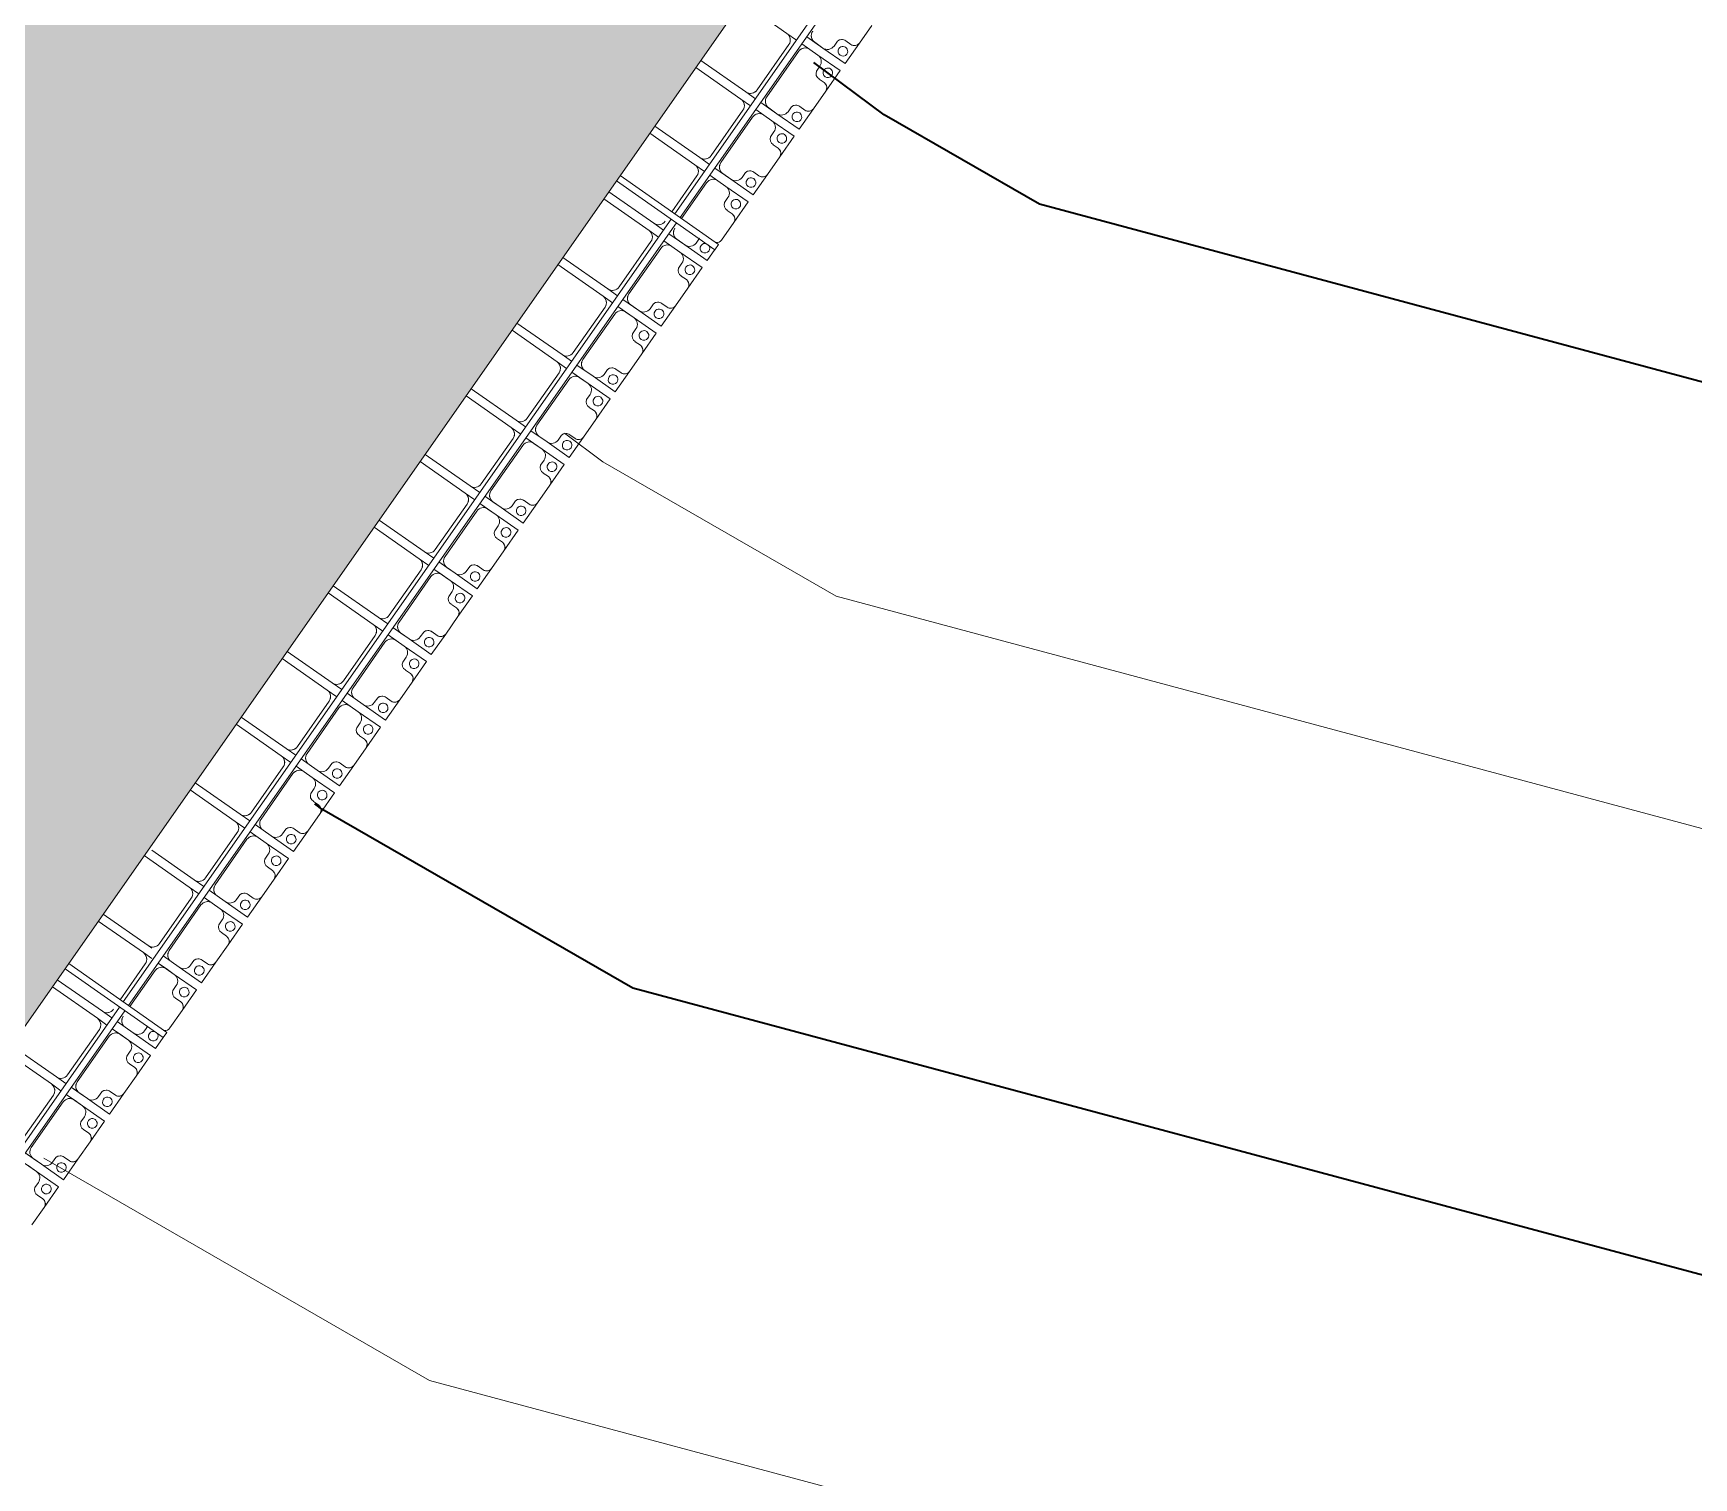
# Model space of a CAD drawing. Header units: millimetres. Extents: x -861324 to 439029, y -308065 to 694685.
# Drawn here: x -220270 to -209910, y 92584 to 101594 of the extents above; entities that cross this region are included whole.
import ezdxf

# ---------------------------------------------------------------- set-up
doc = ezdxf.new("R2010")
doc.units = ezdxf.units.MM
for name, color, linetype, lineweight in [('A-DETL-GENF', 92, 'Continuous', 9), ('A-DETL-THIN', 151, 'Continuous', 9), ('A-GENM', 13, 'Continuous', 9), ('C-TOPO-MAJR', 7, 'Continuous', 35), ('C-TOPO-MINR', 7, 'Continuous', 9), ('S-BEAM', 12, 'Continuous', 9)]:
    doc.layers.add(name, color=color, linetype=linetype, lineweight=lineweight)

# ---------------------------------------------------------------- blocks, each defined once
blk = doc.blocks.new('Dai phaodi lai - DẢI PHAO ĐI LẠI-17507-BỐ TRÍ BÈ PIN HỒ BẢN MÒNG')
at = {"layer": 'A-GENM', "color": 7}
for p, q in [((8067, 748), (7933, 748)), ((8067, 748), (8223, 748)), ((8223, 748), (8067, 748)), ((8223, 748), (8223, 579)), ((8223, 579), (8223, 748)), ((8277, 748), (8433, 748)), ((8277, 579), (8277, 748)), ((8277, 748), (8277, 579)), ((8433, 748), (8277, 748)), ((8567, 748), (8433, 748)), ((8567, 748), (8723, 748)), ((8723, 748), (8567, 748)), ((8723, 748), (8723, 579)), ((8723, 579), (8723, 748)), ((8777, 748), (8933, 748)), ((8777, 579), (8777, 748)), ((8777, 748), (8777, 579)), ((8933, 748), (8777, 748)), ((9067, 748), (8933, 748)), ((9067, 748), (9223, 748)), ((9223, 748), (9067, 748)), ((9223, 748), (9223, 579)), ((9223, 579), (9223, 748)), ((9277, 748), (9433, 748)), ((9277, 579), (9277, 748)), ((9277, 748), (9277, 579)), ((9433, 748), (9277, 748)), ((9567, 748), (9433, 748)), ((9640, 748), (9723, 748)), ((9723, 748), (9640, 748)), ((9723, 748), (9723, 579)), ((9723, 579), (9723, 748)), ((9777, 748), (9933, 748)), ((9777, 579), (9777, 748)), ((9777, 748), (9777, 579)), ((9933, 748), (9777, 748)), ((10067, 748), (9933, 748)), ((10067, 748), (10223, 748)), ((10223, 748), (10067, 748)), ((10223, 748), (10223, 579)), ((10223, 579), (10223, 748)), ((10277, 748), (10433, 748)), ((10277, 579), (10277, 748)), ((10277, 748), (10277, 579)), ((10433, 748), (10277, 748)), ((10567, 748), (10433, 748)), ((10567, 748), (10723, 748)), ((10723, 748), (10567, 748)), ((10723, 748), (10723, 579)), ((10723, 579), (10723, 748)), ((10777, 748), (10933, 748)), ((10777, 579), (10777, 748)), ((10777, 748), (10777, 579)), ((10933, 748), (10777, 748)), ((11067, 748), (10933, 748)), ((11067, 748), (11223, 748)), ((11223, 748), (11067, 748)), ((11223, 748), (11223, 579)), ((11223, 579), (11223, 748)), ((11277, 748), (11433, 748)), ((11277, 579), (11277, 748)), ((11277, 748), (11277, 579)), ((11433, 748), (11277, 748)), ((11567, 748), (11433, 748)), ((11567, 748), (11723, 748)), ((11723, 748), (11567, 748)), ((11723, 748), (11723, 579)), ((11723, 579), (11723, 748)), ((11777, 748), (11933, 748)), ((11777, 579), (11777, 748)), ((11777, 748), (11777, 579)), ((11933, 748), (11777, 748)), ((12067, 748), (11933, 748)), ((12067, 748), (12223, 748)), ((12223, 748), (12067, 748)), ((12223, 748), (12223, 579)), ((12223, 579), (12223, 748)), ((12277, 748), (12433, 748)), ((12277, 579), (12277, 748)), ((12277, 748), (12277, 579)), ((12433, 748), (12277, 748)), ((12567, 748), (12433, 748)), ((12567, 748), (12723, 748)), ((12723, 748), (12567, 748)), ((12723, 748), (12723, 579)), ((12723, 579), (12723, 748)), ((12777, 748), (12933, 748)), ((12777, 579), (12777, 748)), ((12777, 748), (12777, 579)), ((12933, 748), (12777, 748)), ((13067, 748), (12933, 748)), ((13067, 748), (13223, 748)), ((13223, 748), (13067, 748)), ((13223, 748), (13223, 579)), ((13223, 579), (13223, 748)), ((13277, 748), (13433, 748)), ((13277, 579), (13277, 748)), ((13277, 748), (13277, 579)), ((13433, 748), (13277, 748)), ((13567, 748), (13433, 748)), ((13567, 748), (13723, 748)), ((13723, 748), (13567, 748)), ((13723, 748), (13723, 579)), ((13723, 579), (13723, 748)), ((13777, 748), (13933, 748)), ((13777, 579), (13777, 748)), ((13777, 748), (13777, 579)), ((13933, 748), (13777, 748)), ((14067, 748), (13933, 748)), ((14067, 748), (14223, 748)), ((14223, 748), (14067, 748)), ((14223, 748), (14223, 579)), ((14223, 579), (14223, 748)), ((14277, 748), (14433, 748)), ((14277, 579), (14277, 748)), ((14277, 748), (14277, 579)), ((14433, 748), (14277, 748)), ((14567, 748), (14433, 748)), ((14567, 748), (14723, 748)), ((14723, 748), (14567, 748)), ((14723, 748), (14723, 579)), ((14723, 579), (14723, 748)), ((14777, 748), (14933, 748)), ((14777, 579), (14777, 748)), ((14777, 748), (14777, 579)), ((14933, 748), (14777, 748)), ((15067, 748), (14933, 748)), ((15067, 748), (15223, 748)), ((15223, 748), (15067, 748)), ((15223, 748), (15223, 579)), ((15223, 579), (15223, 748)), ((15277, 748), (15433, 748)), ((15277, 579), (15277, 748)), ((15277, 748), (15277, 579)), ((15433, 748), (15277, 748)), ((15567, 748), (15433, 748)), ((15640, 748), (15723, 748)), ((15723, 748), (15640, 748)), ((15723, 748), (15723, 579)), ((15723, 579), (15723, 748)), ((15777, 748), (15933, 748)), ((15777, 579), (15777, 748)), ((15777, 748), (15777, 579)), ((15933, 748), (15777, 748)), ((16067, 748), (15933, 748)), ((16067, 748), (16223, 748)), ((16223, 748), (16067, 748)), ((16223, 748), (16223, 579)), ((16223, 579), (16223, 748)), ((16277, 748), (16433, 748)), ((16277, 579), (16277, 748)), ((16277, 748), (16277, 579)), ((16433, 748), (16277, 748)), ((16567, 748), (16433, 748)), ((16567, 748), (16723, 748)), ((16723, 748), (16567, 748)), ((16723, 748), (16723, 579)), ((16723, 579), (16723, 748)), ((16777, 748), (16933, 748)), ((16777, 579), (16777, 748)), ((16777, 748), (16777, 579)), ((16933, 748), (16777, 748)), ((17067, 748), (16933, 748)), ((8105, 671), (8105, 710)), ((8173, 629), (8136, 629)), ((8173, 629), (8136, 629)), ((8136, 629), (8173, 629)), ((8364, 629), (8327, 629)), ((8364, 629), (8327, 629)), ((8327, 629), (8364, 629)), ((8395, 710), (8395, 671)), ((8605, 671), (8605, 710)), ((8673, 629), (8636, 629)), ((8673, 629), (8636, 629)), ((8636, 629), (8673, 629)), ((8864, 629), (8827, 629)), ((8864, 629), (8827, 629)), ((8827, 629), (8864, 629)), ((8895, 710), (8895, 671)), ((9105, 671), (9105, 710)), ((9173, 629), (9136, 629)), ((9173, 629), (9136, 629)), ((9136, 629), (9173, 629)), ((9364, 629), (9327, 629)), ((9364, 629), (9327, 629)), ((9327, 629), (9364, 629)), ((9395, 710), (9395, 671)), ((9673, 629), (9636, 629)), ((9673, 629), (9636, 629)), ((9636, 629), (9673, 629)), ((9864, 629), (9827, 629)), ((9864, 629), (9827, 629)), ((9827, 629), (9864, 629)), ((9895, 710), (9895, 671)), ((10105, 671), (10105, 710)), ((10173, 629), (10136, 629)), ((10173, 629), (10136, 629)), ((10136, 629), (10173, 629)), ((10364, 629), (10327, 629)), ((10364, 629), (10327, 629)), ((10327, 629), (10364, 629)), ((10395, 710), (10395, 671)), ((10605, 671), (10605, 710)), ((10673, 629), (10636, 629)), ((10673, 629), (10636, 629)), ((10636, 629), (10673, 629)), ((10864, 629), (10827, 629)), ((10864, 629), (10827, 629)), ((10827, 629), (10864, 629)), ((10895, 710), (10895, 671)), ((11105, 671), (11105, 710)), ((11173, 629), (11136, 629)), ((11173, 629), (11136, 629)), ((11136, 629), (11173, 629)), ((11364, 629), (11327, 629)), ((11364, 629), (11327, 629)), ((11327, 629), (11364, 629)), ((11395, 710), (11395, 671)), ((11605, 671), (11605, 710)), ((11673, 629), (11636, 629)), ((11673, 629), (11636, 629)), ((11636, 629), (11673, 629)), ((11864, 629), (11827, 629)), ((11864, 629), (11827, 629)), ((11827, 629), (11864, 629)), ((11895, 710), (11895, 671)), ((12105, 671), (12105, 710)), ((12173, 629), (12136, 629)), ((12173, 629), (12136, 629)), ((12136, 629), (12173, 629)), ((12364, 629), (12327, 629)), ((12364, 629), (12327, 629)), ((12327, 629), (12364, 629)), ((12395, 710), (12395, 671)), ((12605, 671), (12605, 710)), ((12673, 629), (12636, 629)), ((12673, 629), (12636, 629)), ((12636, 629), (12673, 629)), ((12864, 629), (12827, 629)), ((12864, 629), (12827, 629)), ((12827, 629), (12864, 629)), ((12895, 710), (12895, 671)), ((13105, 671), (13105, 710)), ((13173, 629), (13136, 629)), ((13173, 629), (13136, 629)), ((13136, 629), (13173, 629)), ((13364, 629), (13327, 629)), ((13364, 629), (13327, 629)), ((13327, 629), (13364, 629)), ((13395, 710), (13395, 671)), ((13605, 671), (13605, 710)), ((13673, 629), (13636, 629)), ((13673, 629), (13636, 629)), ((13636, 629), (13673, 629)), ((13864, 629), (13827, 629)), ((13864, 629), (13827, 629)), ((13827, 629), (13864, 629)), ((13895, 710), (13895, 671)), ((14105, 671), (14105, 710)), ((14173, 629), (14136, 629)), ((14173, 629), (14136, 629)), ((14136, 629), (14173, 629)), ((14364, 629), (14327, 629)), ((14364, 629), (14327, 629)), ((14327, 629), (14364, 629)), ((14395, 710), (14395, 671)), ((14605, 671), (14605, 710)), ((14673, 629), (14636, 629)), ((14673, 629), (14636, 629)), ((14636, 629), (14673, 629)), ((14864, 629), (14827, 629)), ((14864, 629), (14827, 629)), ((14827, 629), (14864, 629)), ((14895, 710), (14895, 671)), ((15105, 671), (15105, 710)), ((15173, 629), (15136, 629)), ((15173, 629), (15136, 629)), ((15136, 629), (15173, 629)), ((15364, 629), (15327, 629)), ((15364, 629), (15327, 629)), ((15327, 629), (15364, 629)), ((15395, 710), (15395, 671)), ((15673, 629), (15636, 629)), ((15673, 629), (15636, 629)), ((15636, 629), (15673, 629)), ((15864, 629), (15827, 629)), ((15864, 629), (15827, 629)), ((15827, 629), (15864, 629)), ((15895, 710), (15895, 671)), ((16105, 671), (16105, 710)), ((16173, 629), (16136, 629)), ((16173, 629), (16136, 629)), ((16136, 629), (16173, 629)), ((16364, 629), (16327, 629)), ((16364, 629), (16327, 629)), ((16327, 629), (16364, 629)), ((16395, 710), (16395, 671)), ((16605, 671), (16605, 710)), ((16673, 629), (16636, 629)), ((16673, 629), (16636, 629)), ((16636, 629), (16673, 629)), ((16864, 629), (16827, 629)), ((16864, 629), (16827, 629)), ((16827, 629), (16864, 629)), ((16895, 710), (16895, 671)), ((8223, 517), (8223, 579)), ((8277, 579), (8277, 517)), ((8723, 517), (8723, 579)), ((8777, 579), (8777, 517)), ((9223, 517), (9223, 579)), ((9277, 579), (9277, 517)), ((9723, 517), (9723, 579)), ((9777, 579), (9777, 517)), ((10223, 517), (10223, 579)), ((10277, 579), (10277, 517)), ((10723, 517), (10723, 579)), ((10777, 579), (10777, 517)), ((11223, 517), (11223, 579)), ((11277, 579), (11277, 517)), ((11723, 517), (11723, 579)), ((11777, 579), (11777, 517)), ((12223, 517), (12223, 579)), ((12277, 579), (12277, 517)), ((12723, 517), (12723, 579)), ((12777, 579), (12777, 517)), ((13223, 517), (13223, 579)), ((13277, 579), (13277, 517)), ((13723, 517), (13723, 579)), ((13777, 579), (13777, 517)), ((14223, 517), (14223, 579)), ((14277, 579), (14277, 517)), ((14723, 517), (14723, 579)), ((14777, 579), (14777, 517)), ((15223, 517), (15223, 579)), ((15277, 579), (15277, 517)), ((15723, 517), (15723, 579)), ((15777, 579), (15777, 517)), ((16223, 517), (16223, 579)), ((16277, 579), (16277, 517)), ((16723, 517), (16723, 579)), ((16777, 579), (16777, 517)), ((8223, 517), (8223, 456)), ((8277, 456), (8277, 517)), ((8277, 343), (8277, 416)), ((8327, 467), (8673, 467)), ((8723, 517), (8723, 456)), ((8723, 416), (8723, 343)), ((8777, 456), (8777, 517)), ((8777, 343), (8777, 416)), ((8827, 467), (9173, 467)), ((9223, 517), (9223, 456)), ((9223, 416), (9223, 343)), ((9277, 456), (9277, 517)), ((9277, 343), (9277, 416)), ((9327, 467), (9600, 467)), ((9723, 517), (9723, 456)), ((9723, 416), (9723, 343)), ((9777, 456), (9777, 517)), ((9777, 343), (9777, 416)), ((9827, 467), (10173, 467)), ((10223, 517), (10223, 456)), ((10223, 416), (10223, 343)), ((10277, 456), (10277, 517)), ((10277, 343), (10277, 416)), ((10327, 467), (10673, 467)), ((10723, 517), (10723, 456)), ((10723, 416), (10723, 343)), ((10777, 456), (10777, 517)), ((10777, 343), (10777, 416)), ((10827, 467), (11173, 467)), ((11223, 517), (11223, 456)), ((11223, 416), (11223, 343)), ((11277, 456), (11277, 517)), ((11277, 343), (11277, 416)), ((11327, 467), (11673, 467)), ((11723, 517), (11723, 456)), ((11723, 416), (11723, 343)), ((11777, 456), (11777, 517)), ((11777, 343), (11777, 416)), ((11827, 467), (12173, 467)), ((12223, 517), (12223, 456)), ((12223, 416), (12223, 343)), ((12277, 456), (12277, 517)), ((12277, 343), (12277, 416)), ((12327, 467), (12673, 467)), ((12723, 517), (12723, 456)), ((12723, 416), (12723, 343)), ((12777, 456), (12777, 517)), ((12777, 343), (12777, 416)), ((12827, 467), (13173, 467)), ((13223, 517), (13223, 456)), ((13223, 416), (13223, 343)), ((13277, 456), (13277, 517)), ((13277, 343), (13277, 416)), ((13327, 467), (13673, 467)), ((13723, 517), (13723, 456)), ((13723, 416), (13723, 343)), ((13777, 456), (13777, 517)), ((13777, 343), (13777, 416)), ((13827, 467), (14173, 467)), ((14223, 517), (14223, 456)), ((14223, 416), (14223, 343)), ((14277, 456), (14277, 517)), ((14277, 343), (14277, 416)), ((14327, 467), (14673, 467)), ((14723, 517), (14723, 456)), ((14723, 416), (14723, 343)), ((14777, 456), (14777, 517)), ((14777, 343), (14777, 416)), ((14827, 467), (15173, 467)), ((15223, 517), (15223, 456)), ((15277, 456), (15277, 517)), ((15327, 467), (15600, 467)), ((15723, 517), (15723, 456)), ((15723, 416), (15723, 343)), ((15777, 456), (15777, 517)), ((15777, 343), (15777, 416)), ((15827, 467), (16173, 467)), ((16223, 517), (16223, 456)), ((16223, 416), (16223, 343)), ((16277, 456), (16277, 517)), ((16277, 343), (16277, 416)), ((16327, 467), (16673, 467)), ((16723, 517), (16723, 456)), ((8277, 343), (8277, 0)), ((8673, 393), (8327, 393)), ((8723, 0), (8723, 343)), ((8777, 343), (8777, 0)), ((9173, 393), (8827, 393)), ((9223, 0), (9223, 343)), ((9277, 343), (9277, 0)), ((9600, 393), (9327, 393)), ((9723, 0), (9723, 343)), ((9777, 343), (9777, 0)), ((10173, 393), (9827, 393)), ((10223, 0), (10223, 343)), ((10277, 343), (10277, 0)), ((10673, 393), (10327, 393)), ((10723, 0), (10723, 343)), ((10777, 343), (10777, 0)), ((11173, 393), (10827, 393)), ((11223, 0), (11223, 343)), ((11277, 343), (11277, 0)), ((11673, 393), (11327, 393)), ((11723, 0), (11723, 343)), ((11777, 343), (11777, 0)), ((12173, 393), (11827, 393)), ((12223, 0), (12223, 343)), ((12277, 343), (12277, 0)), ((12673, 393), (12327, 393)), ((12723, 0), (12723, 343)), ((12777, 343), (12777, 0)), ((13173, 393), (12827, 393)), ((13223, 0), (13223, 343)), ((13277, 343), (13277, 0)), ((13673, 393), (13327, 393)), ((13723, 0), (13723, 343)), ((13777, 343), (13777, 0)), ((14173, 393), (13827, 393)), ((14223, 0), (14223, 343)), ((14277, 343), (14277, 0)), ((14673, 393), (14327, 393)), ((14723, 21), (14723, 343)), ((14777, 343), (14777, 0)), ((15173, 393), (14827, 393)), ((15223, 371), (15223, 343)), ((15223, 0), (15223, 343)), ((15277, 343), (15277, 408)), ((15277, 343), (15277, 0)), ((15600, 393), (15327, 393)), ((15723, 0), (15723, 343)), ((15777, 343), (15777, 0)), ((16173, 393), (15827, 393)), ((16223, 0), (16223, 343)), ((16277, 343), (16277, 0)), ((16673, 393), (16327, 393))]:
    blk.add_line(p, q, dxfattribs=at)
at = {"layer": 'A-GENM', "color": 9}
for p, q in [((8136, 629), (8173, 629)), ((8327, 629), (8364, 629)), ((8636, 629), (8673, 629)), ((8827, 629), (8864, 629)), ((9136, 629), (9173, 629)), ((9327, 629), (9364, 629)), ((9636, 629), (9673, 629)), ((9827, 629), (9864, 629)), ((10136, 629), (10173, 629)), ((10327, 629), (10364, 629)), ((10636, 629), (10673, 629)), ((10827, 629), (10864, 629)), ((11136, 629), (11173, 629)), ((11327, 629), (11364, 629)), ((11636, 629), (11673, 629)), ((11827, 629), (11864, 629)), ((12136, 629), (12173, 629)), ((12327, 629), (12364, 629)), ((12636, 629), (12673, 629)), ((12827, 629), (12864, 629)), ((13136, 629), (13173, 629)), ((13327, 629), (13364, 629)), ((13636, 629), (13673, 629)), ((13827, 629), (13864, 629)), ((14136, 629), (14173, 629)), ((14327, 629), (14364, 629)), ((14636, 629), (14673, 629)), ((14827, 629), (14864, 629)), ((15136, 629), (15173, 629)), ((15327, 629), (15364, 629)), ((15636, 629), (15673, 629)), ((15827, 629), (15864, 629)), ((16136, 629), (16173, 629)), ((16327, 629), (16364, 629)), ((16636, 629), (16673, 629)), ((16827, 629), (16864, 629)), ((8223, 579), (8223, 456)), ((8277, 456), (8277, 579)), ((8723, 579), (8723, 456)), ((8777, 456), (8777, 579)), ((9223, 579), (9223, 456)), ((9277, 456), (9277, 579)), ((9723, 579), (9723, 456)), ((9777, 456), (9777, 579)), ((10223, 579), (10223, 456)), ((10277, 456), (10277, 579)), ((10723, 579), (10723, 456)), ((10777, 456), (10777, 579)), ((11223, 579), (11223, 456)), ((11277, 456), (11277, 579)), ((11723, 579), (11723, 456)), ((11777, 456), (11777, 579)), ((12223, 579), (12223, 456)), ((12277, 456), (12277, 579)), ((12723, 579), (12723, 456)), ((12777, 456), (12777, 579)), ((13223, 579), (13223, 456)), ((13277, 456), (13277, 579)), ((13723, 579), (13723, 456)), ((13777, 456), (13777, 579)), ((14223, 579), (14223, 456)), ((14277, 456), (14277, 579)), ((14723, 579), (14723, 456)), ((14777, 456), (14777, 579)), ((15223, 579), (15223, 456)), ((15277, 456), (15277, 579)), ((15723, 579), (15723, 456)), ((15777, 456), (15777, 579)), ((16223, 579), (16223, 456)), ((16277, 456), (16277, 579)), ((16723, 579), (16723, 456)), ((16777, 456), (16777, 579)), ((8277, 343), (8277, 416)), ((8723, 416), (8723, 343)), ((8777, 343), (8777, 416)), ((9223, 416), (9223, 343)), ((9277, 343), (9277, 416)), ((9723, 416), (9723, 343)), ((9777, 343), (9777, 416)), ((10223, 416), (10223, 343)), ((10277, 343), (10277, 416)), ((10723, 416), (10723, 343)), ((10777, 343), (10777, 416)), ((11223, 416), (11223, 343)), ((11277, 343), (11277, 416)), ((11723, 416), (11723, 343)), ((11777, 343), (11777, 416)), ((12223, 416), (12223, 343)), ((12277, 343), (12277, 416)), ((12723, 416), (12723, 343)), ((12777, 343), (12777, 416)), ((13223, 416), (13223, 343)), ((13277, 343), (13277, 416)), ((13723, 416), (13723, 343)), ((13777, 343), (13777, 416)), ((14223, 416), (14223, 343)), ((14277, 343), (14277, 416)), ((14723, 416), (14723, 343)), ((14777, 343), (14777, 416)), ((15723, 416), (15723, 343)), ((15777, 343), (15777, 416)), ((16223, 416), (16223, 343)), ((16277, 343), (16277, 416)), ((15223, 371), (15223, 343)), ((15277, 343), (15277, 408))]:
    blk.add_line(p, q, dxfattribs=at)
at = {"layer": 'A-GENM', "color": 7}
for centre, radius, start, end in [((8067, 710), 38, 360, 90), ((8067, 710), 38, 0, 90), ((8067, 710), 38, 0, 90), ((8433, 710), 38, 90, 180), ((8433, 710), 38, 90, 165), ((8433, 710), 38, 90, 165), ((8567, 710), 38, 360, 90), ((8567, 710), 38, 0, 90), ((8567, 710), 38, 0, 90), ((8933, 710), 38, 90, 180), ((8933, 710), 38, 90, 165), ((8933, 710), 38, 90, 165), ((9067, 710), 38, 360, 90), ((9067, 710), 38, 0, 90), ((9067, 710), 38, 0, 90), ((9433, 710), 38, 90, 180), ((9433, 710), 38, 90, 165), ((9433, 710), 38, 90, 165), ((9567, 710), 38, 30, 90), ((9567, 710), 38, 30, 90), ((9567, 710), 38, 30, 90), ((9933, 710), 38, 90, 180), ((9933, 710), 38, 90, 165), ((9933, 710), 38, 90, 165), ((10067, 710), 38, 360, 90), ((10067, 710), 38, 0, 90), ((10067, 710), 38, 0, 90), ((10433, 710), 38, 90, 180), ((10433, 710), 38, 90, 165), ((10433, 710), 38, 90, 165), ((10567, 710), 38, 360, 90), ((10567, 710), 38, 0, 90), ((10567, 710), 38, 0, 90), ((10933, 710), 38, 90, 180), ((10933, 710), 38, 90, 165), ((10933, 710), 38, 90, 165), ((11067, 710), 38, 360, 90), ((11067, 710), 38, 0, 90), ((11067, 710), 38, 0, 90), ((11433, 710), 38, 90, 180), ((11433, 710), 38, 90, 165), ((11433, 710), 38, 90, 165), ((11567, 710), 38, 360, 90), ((11567, 710), 38, 0, 90), ((11567, 710), 38, 0, 90), ((11933, 710), 38, 90, 180), ((11933, 710), 38, 90, 165), ((11933, 710), 38, 90, 165), ((12067, 710), 38, 360, 90), ((12067, 710), 38, 0, 90), ((12067, 710), 38, 0, 90), ((12433, 710), 38, 90, 180), ((12433, 710), 38, 90, 165), ((12433, 710), 38, 90, 165), ((12567, 710), 38, 360, 90), ((12567, 710), 38, 0, 90), ((12567, 710), 38, 0, 90), ((12933, 710), 38, 90, 180), ((12933, 710), 38, 90, 165), ((12933, 710), 38, 90, 165), ((13067, 710), 38, 360, 90), ((13067, 710), 38, 0, 90), ((13067, 710), 38, 0, 90), ((13433, 710), 38, 90, 180), ((13433, 710), 38, 90, 165), ((13433, 710), 38, 90, 165), ((13567, 710), 38, 360, 90), ((13567, 710), 38, 0, 90), ((13567, 710), 38, 0, 90), ((13933, 710), 38, 90, 180), ((13933, 710), 38, 90, 165), ((13933, 710), 38, 90, 165), ((14067, 710), 38, 360, 90), ((14067, 710), 38, 0, 90), ((14067, 710), 38, 0, 90), ((14433, 710), 38, 90, 180), ((14433, 710), 38, 90, 165), ((14433, 710), 38, 90, 165), ((14567, 710), 38, 360, 90), ((14567, 710), 38, 0, 90), ((14567, 710), 38, 0, 90), ((14933, 710), 38, 90, 180), ((14933, 710), 38, 90, 165), ((14933, 710), 38, 90, 165), ((15067, 710), 38, 360, 90), ((15067, 710), 38, 0, 90), ((15067, 710), 38, 0, 90), ((15433, 710), 38, 90, 180), ((15433, 710), 38, 90, 165), ((15433, 710), 38, 90, 165), ((15567, 710), 38, 30, 90), ((15567, 710), 38, 30, 90), ((15567, 710), 38, 30, 90), ((15933, 710), 38, 90, 180), ((15933, 710), 38, 90, 165), ((15933, 710), 38, 90, 165), ((16067, 710), 38, 360, 90), ((16067, 710), 38, 0, 90), ((16067, 710), 38, 0, 90), ((16433, 710), 38, 90, 180), ((16433, 710), 38, 90, 165), ((16433, 710), 38, 90, 165), ((16567, 710), 38, 360, 90), ((16567, 710), 38, 0, 90), ((16567, 710), 38, 0, 90), ((16933, 710), 38, 90, 180), ((16933, 710), 38, 90, 165), ((16933, 710), 38, 90, 165), ((8145, 668), 40, 176.4919, 256.8115), ((8145, 668), 40, 176.4919, 216.6517), ((8145, 668), 40, 176.4919, 216.6517), ((8145, 668), 40, 230.0383, 256.8115), ((8145, 668), 40, 230.0383, 256.8115), ((8168, 693), 30, 90, 270), ((8168, 693), 30, 90, 270), ((8168, 693), 30, 270, 90), ((8168, 693), 30, 270, 90), ((8173, 579), 50, 0, 90), ((8173, 579), 50, 0, 90), ((8173, 579), 50, 0, 90), ((8327, 579), 50, 90, 180), ((8327, 579), 50, 90, 180), ((8327, 579), 50, 90, 180), ((8332, 693), 30, 90, 270), ((8332, 693), 30, 90, 270), ((8332, 693), 30, 270, 90), ((8332, 693), 30, 270, 90), ((8355, 668), 40, 283.1885, 3.5081), ((8355, 668), 40, 283.1885, 3.5081), ((8355, 668), 40, 283.1885, 3.5081), ((8645, 668), 40, 176.4919, 256.8115), ((8645, 668), 40, 176.4919, 216.6517), ((8645, 668), 40, 176.4919, 216.6517), ((8645, 668), 40, 230.0383, 256.8115), ((8645, 668), 40, 230.0383, 256.8115), ((8668, 693), 30, 90, 270), ((8668, 693), 30, 90, 270), ((8668, 693), 30, 270, 90), ((8668, 693), 30, 270, 90), ((8673, 579), 50, 0, 90), ((8673, 579), 50, 0, 90), ((8673, 579), 50, 0, 90), ((8827, 579), 50, 90, 180), ((8827, 579), 50, 90, 180), ((8827, 579), 50, 90, 180), ((8832, 693), 30, 90, 270), ((8832, 693), 30, 90, 270), ((8832, 693), 30, 270, 90), ((8832, 693), 30, 270, 90), ((8855, 668), 40, 283.1885, 3.5081), ((8855, 668), 40, 283.1885, 3.5081), ((8855, 668), 40, 283.1885, 3.5081), ((9145, 668), 40, 176.4919, 256.8115), ((9145, 668), 40, 176.4919, 216.6517), ((9145, 668), 40, 176.4919, 216.6517), ((9145, 668), 40, 230.0383, 256.8115), ((9145, 668), 40, 230.0383, 256.8115), ((9168, 693), 30, 90, 270), ((9168, 693), 30, 90, 270), ((9168, 693), 30, 270, 90), ((9168, 693), 30, 270, 90), ((9173, 579), 50, 0, 90), ((9173, 579), 50, 0, 90), ((9173, 579), 50, 0, 90), ((9327, 579), 50, 90, 180), ((9327, 579), 50, 90, 180), ((9327, 579), 50, 90, 180), ((9332, 693), 30, 90, 270), ((9332, 693), 30, 90, 270), ((9332, 693), 30, 270, 90), ((9332, 693), 30, 270, 90), ((9355, 668), 40, 283.1885, 3.5081), ((9355, 668), 40, 283.1885, 3.5081), ((9355, 668), 40, 283.1885, 3.5081), ((9668, 693), 30, 90, 165), ((9668, 693), 30, 90, 165), ((9668, 693), 30, 195, 270), ((9668, 693), 30, 195, 270), ((9668, 693), 30, 270, 90), ((9668, 693), 30, 270, 90), ((9673, 579), 50, 0, 90), ((9673, 579), 50, 0, 90), ((9673, 579), 50, 0, 90), ((9827, 579), 50, 90, 180), ((9827, 579), 50, 90, 180), ((9827, 579), 50, 90, 180), ((9832, 693), 30, 90, 270), ((9832, 693), 30, 90, 270), ((9832, 693), 30, 270, 90), ((9832, 693), 30, 270, 90), ((9855, 668), 40, 283.1885, 3.5081), ((9855, 668), 40, 283.1885, 3.5081), ((9855, 668), 40, 283.1885, 3.5081), ((10145, 668), 40, 176.4919, 256.8115), ((10145, 668), 40, 176.4919, 216.6517), ((10145, 668), 40, 176.4919, 216.6517), ((10145, 668), 40, 230.0383, 256.8115), ((10145, 668), 40, 230.0383, 256.8115), ((10168, 693), 30, 90, 270), ((10168, 693), 30, 90, 270), ((10168, 693), 30, 270, 90), ((10168, 693), 30, 270, 90), ((10173, 579), 50, 0, 90), ((10173, 579), 50, 0, 90), ((10173, 579), 50, 0, 90), ((10327, 579), 50, 90, 180), ((10327, 579), 50, 90, 180), ((10327, 579), 50, 90, 180), ((10332, 693), 30, 90, 270), ((10332, 693), 30, 90, 270), ((10332, 693), 30, 270, 90), ((10332, 693), 30, 270, 90), ((10355, 668), 40, 283.1885, 3.5081), ((10355, 668), 40, 283.1885, 3.5081), ((10355, 668), 40, 283.1885, 3.5081), ((10645, 668), 40, 176.4919, 256.8115), ((10645, 668), 40, 176.4919, 216.6517), ((10645, 668), 40, 176.4919, 216.6517), ((10645, 668), 40, 230.0383, 256.8115), ((10645, 668), 40, 230.0383, 256.8115), ((10668, 693), 30, 90, 270), ((10668, 693), 30, 90, 270), ((10668, 693), 30, 270, 90), ((10668, 693), 30, 270, 90), ((10673, 579), 50, 0, 90), ((10673, 579), 50, 0, 90), ((10673, 579), 50, 0, 90), ((10827, 579), 50, 90, 180), ((10827, 579), 50, 90, 180), ((10827, 579), 50, 90, 180), ((10832, 693), 30, 90, 270), ((10832, 693), 30, 90, 270), ((10832, 693), 30, 270, 90), ((10832, 693), 30, 270, 90), ((10855, 668), 40, 283.1885, 3.5081), ((10855, 668), 40, 283.1885, 3.5081), ((10855, 668), 40, 283.1885, 3.5081), ((11145, 668), 40, 176.4919, 256.8115), ((11145, 668), 40, 176.4919, 216.6517), ((11145, 668), 40, 176.4919, 216.6517), ((11145, 668), 40, 230.0383, 256.8115), ((11145, 668), 40, 230.0383, 256.8115), ((11168, 693), 30, 90, 270), ((11168, 693), 30, 90, 270), ((11168, 693), 30, 270, 90), ((11168, 693), 30, 270, 90), ((11173, 579), 50, 0, 90), ((11173, 579), 50, 0, 90), ((11173, 579), 50, 0, 90), ((11327, 579), 50, 90, 180), ((11327, 579), 50, 90, 180), ((11327, 579), 50, 90, 180), ((11332, 693), 30, 90, 270), ((11332, 693), 30, 90, 270), ((11332, 693), 30, 270, 90), ((11332, 693), 30, 270, 90), ((11355, 668), 40, 283.1885, 3.5081), ((11355, 668), 40, 283.1885, 3.5081), ((11355, 668), 40, 283.1885, 3.5081), ((11645, 668), 40, 176.4919, 256.8115), ((11645, 668), 40, 176.4919, 216.6517), ((11645, 668), 40, 176.4919, 216.6517), ((11645, 668), 40, 230.0383, 256.8115), ((11645, 668), 40, 230.0383, 256.8115), ((11668, 693), 30, 90, 270), ((11668, 693), 30, 90, 270), ((11668, 693), 30, 270, 90), ((11668, 693), 30, 270, 90), ((11673, 579), 50, 0, 90), ((11673, 579), 50, 0, 90), ((11673, 579), 50, 0, 90), ((11827, 579), 50, 90, 180), ((11827, 579), 50, 90, 180), ((11827, 579), 50, 90, 180), ((11832, 693), 30, 90, 270), ((11832, 693), 30, 90, 270), ((11832, 693), 30, 270, 90), ((11832, 693), 30, 270, 90), ((11855, 668), 40, 283.1885, 3.5081), ((11855, 668), 40, 283.1885, 3.5081), ((11855, 668), 40, 283.1885, 3.5081), ((12145, 668), 40, 176.4919, 256.8115), ((12145, 668), 40, 176.4919, 216.6517), ((12145, 668), 40, 176.4919, 216.6517), ((12145, 668), 40, 230.0383, 256.8115), ((12145, 668), 40, 230.0383, 256.8115), ((12168, 693), 30, 90, 270), ((12168, 693), 30, 90, 270), ((12168, 693), 30, 270, 90), ((12168, 693), 30, 270, 90), ((12173, 579), 50, 0, 90), ((12173, 579), 50, 0, 90), ((12173, 579), 50, 0, 90), ((12327, 579), 50, 90, 180), ((12327, 579), 50, 90, 180), ((12327, 579), 50, 90, 180), ((12332, 693), 30, 90, 270), ((12332, 693), 30, 90, 270), ((12332, 693), 30, 270, 90), ((12332, 693), 30, 270, 90), ((12355, 668), 40, 283.1885, 3.5081), ((12355, 668), 40, 283.1885, 3.5081), ((12355, 668), 40, 283.1885, 3.5081), ((12645, 668), 40, 176.4919, 256.8115), ((12645, 668), 40, 176.4919, 216.6517), ((12645, 668), 40, 176.4919, 216.6517), ((12645, 668), 40, 230.0383, 256.8115), ((12645, 668), 40, 230.0383, 256.8115), ((12668, 693), 30, 90, 270), ((12668, 693), 30, 90, 270), ((12668, 693), 30, 270, 90), ((12668, 693), 30, 270, 90), ((12673, 579), 50, 0, 90), ((12673, 579), 50, 0, 90), ((12673, 579), 50, 0, 90), ((12827, 579), 50, 90, 180), ((12827, 579), 50, 90, 180), ((12827, 579), 50, 90, 180), ((12832, 693), 30, 90, 270), ((12832, 693), 30, 90, 270), ((12832, 693), 30, 270, 90), ((12832, 693), 30, 270, 90), ((12855, 668), 40, 283.1885, 3.5081), ((12855, 668), 40, 283.1885, 3.5081), ((12855, 668), 40, 283.1885, 3.5081), ((13145, 668), 40, 176.4919, 256.8115), ((13145, 668), 40, 176.4919, 216.6517), ((13145, 668), 40, 176.4919, 216.6517), ((13145, 668), 40, 230.0383, 256.8115), ((13145, 668), 40, 230.0383, 256.8115), ((13168, 693), 30, 90, 270), ((13168, 693), 30, 90, 270), ((13168, 693), 30, 270, 90), ((13168, 693), 30, 270, 90), ((13173, 579), 50, 0, 90), ((13173, 579), 50, 0, 90), ((13173, 579), 50, 0, 90), ((13327, 579), 50, 90, 180), ((13327, 579), 50, 90, 180), ((13327, 579), 50, 90, 180), ((13332, 693), 30, 90, 270), ((13332, 693), 30, 90, 270), ((13332, 693), 30, 270, 90), ((13332, 693), 30, 270, 90), ((13355, 668), 40, 283.1885, 3.5081), ((13355, 668), 40, 283.1885, 3.5081), ((13355, 668), 40, 283.1885, 3.5081), ((13645, 668), 40, 176.4919, 256.8115), ((13645, 668), 40, 176.4919, 216.6517), ((13645, 668), 40, 176.4919, 216.6517), ((13645, 668), 40, 230.0383, 256.8115), ((13645, 668), 40, 230.0383, 256.8115), ((13668, 693), 30, 90, 270), ((13668, 693), 30, 90, 270), ((13668, 693), 30, 270, 90), ((13668, 693), 30, 270, 90), ((13673, 579), 50, 0, 90), ((13673, 579), 50, 0, 90), ((13673, 579), 50, 0, 90), ((13827, 579), 50, 90, 180), ((13827, 579), 50, 90, 180), ((13827, 579), 50, 90, 180), ((13832, 693), 30, 90, 270), ((13832, 693), 30, 90, 270), ((13832, 693), 30, 270, 90), ((13832, 693), 30, 270, 90), ((13855, 668), 40, 283.1885, 3.5081), ((13855, 668), 40, 283.1885, 3.5081), ((13855, 668), 40, 283.1885, 3.5081), ((14145, 668), 40, 176.4919, 256.8115), ((14145, 668), 40, 176.4919, 216.6517), ((14145, 668), 40, 176.4919, 216.6517), ((14145, 668), 40, 230.0383, 256.8115), ((14145, 668), 40, 230.0383, 256.8115), ((14168, 693), 30, 90, 270), ((14168, 693), 30, 90, 270), ((14168, 693), 30, 270, 90), ((14168, 693), 30, 270, 90), ((14173, 579), 50, 0, 90), ((14173, 579), 50, 0, 90), ((14173, 579), 50, 0, 90), ((14327, 579), 50, 90, 180), ((14327, 579), 50, 90, 180), ((14327, 579), 50, 90, 180), ((14332, 693), 30, 90, 270), ((14332, 693), 30, 90, 270), ((14332, 693), 30, 270, 90), ((14332, 693), 30, 270, 90), ((14355, 668), 40, 283.1885, 3.5081), ((14355, 668), 40, 283.1885, 3.5081), ((14355, 668), 40, 283.1885, 3.5081), ((14645, 668), 40, 176.4919, 256.8115), ((14645, 668), 40, 176.4919, 216.6517), ((14645, 668), 40, 176.4919, 216.6517), ((14645, 668), 40, 230.0383, 256.8115), ((14645, 668), 40, 230.0383, 256.8115), ((14668, 693), 30, 90, 270), ((14668, 693), 30, 90, 270), ((14668, 693), 30, 270, 90), ((14668, 693), 30, 270, 90), ((14673, 579), 50, 0, 90), ((14673, 579), 50, 0, 90), ((14673, 579), 50, 0, 90), ((14827, 579), 50, 90, 180), ((14827, 579), 50, 90, 180), ((14827, 579), 50, 90, 180), ((14832, 693), 30, 90, 270), ((14832, 693), 30, 90, 270), ((14832, 693), 30, 270, 90), ((14832, 693), 30, 270, 90), ((14855, 668), 40, 283.1885, 3.5081), ((14855, 668), 40, 283.1885, 3.5081), ((14855, 668), 40, 283.1885, 3.5081), ((15145, 668), 40, 176.4919, 256.8115), ((15145, 668), 40, 176.4919, 216.6517), ((15145, 668), 40, 176.4919, 216.6517), ((15145, 668), 40, 230.0383, 256.8115), ((15145, 668), 40, 230.0383, 256.8115), ((15168, 693), 30, 90, 270), ((15168, 693), 30, 90, 270), ((15168, 693), 30, 270, 90), ((15168, 693), 30, 270, 90), ((15173, 579), 50, 0, 90), ((15173, 579), 50, 0, 90), ((15173, 579), 50, 0, 90), ((15327, 579), 50, 90, 180), ((15327, 579), 50, 90, 180), ((15327, 579), 50, 90, 180), ((15332, 693), 30, 90, 270), ((15332, 693), 30, 90, 270), ((15332, 693), 30, 270, 90), ((15332, 693), 30, 270, 90), ((15355, 668), 40, 283.1885, 3.5081), ((15355, 668), 40, 283.1885, 3.5081), ((15355, 668), 40, 283.1885, 3.5081), ((15668, 693), 30, 90, 165), ((15668, 693), 30, 90, 165), ((15668, 693), 30, 195, 270), ((15668, 693), 30, 195, 270), ((15668, 693), 30, 270, 90), ((15668, 693), 30, 270, 90), ((15673, 579), 50, 0, 90), ((15673, 579), 50, 0, 90), ((15673, 579), 50, 0, 90), ((15827, 579), 50, 90, 180), ((15827, 579), 50, 90, 180), ((15827, 579), 50, 90, 180), ((15832, 693), 30, 90, 270), ((15832, 693), 30, 90, 270), ((15832, 693), 30, 270, 90), ((15832, 693), 30, 270, 90), ((15855, 668), 40, 283.1885, 3.5081), ((15855, 668), 40, 283.1885, 3.5081), ((15855, 668), 40, 283.1885, 3.5081), ((16145, 668), 40, 176.4919, 256.8115), ((16145, 668), 40, 176.4919, 216.6517), ((16145, 668), 40, 176.4919, 216.6517), ((16145, 668), 40, 230.0383, 256.8115), ((16145, 668), 40, 230.0383, 256.8115), ((16168, 693), 30, 90, 270), ((16168, 693), 30, 90, 270), ((16168, 693), 30, 270, 90), ((16168, 693), 30, 270, 90), ((16173, 579), 50, 0, 90), ((16173, 579), 50, 0, 90), ((16173, 579), 50, 0, 90), ((16327, 579), 50, 90, 180), ((16327, 579), 50, 90, 180), ((16327, 579), 50, 90, 180), ((16332, 693), 30, 90, 270), ((16332, 693), 30, 90, 270), ((16332, 693), 30, 270, 90), ((16332, 693), 30, 270, 90), ((16355, 668), 40, 283.1885, 3.5081), ((16355, 668), 40, 283.1885, 3.5081), ((16355, 668), 40, 283.1885, 3.5081), ((16645, 668), 40, 176.4919, 256.8115), ((16645, 668), 40, 176.4919, 216.6517), ((16645, 668), 40, 176.4919, 216.6517), ((16645, 668), 40, 230.0383, 256.8115), ((16645, 668), 40, 230.0383, 256.8115), ((16668, 693), 30, 90, 270), ((16668, 693), 30, 90, 270), ((16668, 693), 30, 270, 90), ((16668, 693), 30, 270, 90), ((16673, 579), 50, 0, 90), ((16673, 579), 50, 0, 90), ((16673, 579), 50, 0, 90), ((16827, 579), 50, 90, 180), ((16827, 579), 50, 90, 180), ((16827, 579), 50, 90, 180), ((16832, 693), 30, 90, 270), ((16832, 693), 30, 90, 270), ((16832, 693), 30, 270, 90), ((16832, 693), 30, 270, 90), ((16855, 668), 40, 283.1885, 3.5081), ((16855, 668), 40, 283.1885, 3.5081), ((16855, 668), 40, 283.1885, 3.5081), ((8173, 517), 50, 270, 0), ((8173, 517), 50, 270, 345), ((8327, 517), 50, 180, 270), ((8327, 517), 50, 180, 255), ((8673, 517), 50, 270, 0), ((8673, 517), 50, 270, 345), ((8827, 517), 50, 180, 270), ((8827, 517), 50, 180, 255), ((9173, 517), 50, 270, 0), ((9173, 517), 50, 270, 345), ((9327, 517), 50, 180, 270), ((9327, 517), 50, 180, 255), ((9673, 517), 50, 270, 0), ((9673, 517), 50, 270, 345), ((9827, 517), 50, 180, 270), ((9827, 517), 50, 180, 255), ((10173, 517), 50, 270, 0), ((10173, 517), 50, 270, 345), ((10327, 517), 50, 180, 270), ((10327, 517), 50, 180, 255), ((10673, 517), 50, 270, 0), ((10673, 517), 50, 270, 345), ((10827, 517), 50, 180, 270), ((10827, 517), 50, 180, 255), ((11173, 517), 50, 270, 0), ((11173, 517), 50, 270, 345), ((11327, 517), 50, 180, 270), ((11327, 517), 50, 180, 255), ((11673, 517), 50, 270, 0), ((11673, 517), 50, 270, 345), ((11827, 517), 50, 180, 270), ((11827, 517), 50, 180, 255), ((12173, 517), 50, 270, 0), ((12173, 517), 50, 270, 345), ((12327, 517), 50, 180, 270), ((12327, 517), 50, 180, 255), ((12673, 517), 50, 270, 0), ((12673, 517), 50, 270, 345), ((12827, 517), 50, 180, 270), ((12827, 517), 50, 180, 255), ((13173, 517), 50, 270, 0), ((13173, 517), 50, 270, 345), ((13327, 517), 50, 180, 270), ((13327, 517), 50, 180, 255), ((13673, 517), 50, 270, 0), ((13673, 517), 50, 270, 345), ((13827, 517), 50, 180, 270), ((13827, 517), 50, 180, 255), ((14173, 517), 50, 270, 0), ((14173, 517), 50, 270, 345), ((14327, 517), 50, 180, 270), ((14327, 517), 50, 180, 255), ((14673, 517), 50, 270, 0), ((14673, 517), 50, 270, 345), ((14827, 517), 50, 180, 270), ((14827, 517), 50, 180, 255), ((15173, 517), 50, 270, 0), ((15173, 517), 50, 270, 345), ((15327, 517), 50, 180, 270), ((15327, 517), 50, 180, 255), ((15673, 517), 50, 270, 0), ((15673, 517), 50, 270, 345), ((15827, 517), 50, 180, 270), ((15827, 517), 50, 180, 255), ((16173, 517), 50, 270, 0), ((16173, 517), 50, 270, 345), ((16327, 517), 50, 180, 270), ((16327, 517), 50, 180, 255), ((16673, 517), 50, 270, 0), ((8327, 343), 50, 90, 180), ((8327, 343), 50, 90, 165), ((8673, 343), 50, 360, 90), ((8673, 343), 50, 360, 75), ((8827, 343), 50, 90, 180), ((8827, 343), 50, 90, 165), ((9173, 343), 50, 360, 90), ((9173, 343), 50, 360, 75), ((9327, 343), 50, 90, 180), ((9327, 343), 50, 90, 165), ((9673, 343), 50, 360, 90), ((9673, 343), 50, 360, 75), ((9827, 343), 50, 90, 180), ((9827, 343), 50, 90, 165), ((10173, 343), 50, 360, 90), ((10173, 343), 50, 360, 75), ((10327, 343), 50, 90, 180), ((10327, 343), 50, 90, 165), ((10673, 343), 50, 360, 90), ((10673, 343), 50, 360, 75), ((10827, 343), 50, 90, 180), ((10827, 343), 50, 90, 165), ((11173, 343), 50, 360, 90), ((11173, 343), 50, 360, 75), ((11327, 343), 50, 90, 180), ((11327, 343), 50, 90, 165), ((11673, 343), 50, 360, 90), ((11673, 343), 50, 360, 75), ((11827, 343), 50, 90, 180), ((11827, 343), 50, 90, 165), ((12173, 343), 50, 360, 90), ((12173, 343), 50, 360, 75), ((12327, 343), 50, 90, 180), ((12327, 343), 50, 90, 165), ((12673, 343), 50, 360, 90), ((12673, 343), 50, 360, 75), ((12827, 343), 50, 90, 180), ((12827, 343), 50, 90, 165), ((13173, 343), 50, 360, 90), ((13173, 343), 50, 360, 75), ((13327, 343), 50, 90, 180), ((13327, 343), 50, 90, 165), ((13673, 343), 50, 360, 90), ((13673, 343), 50, 360, 75), ((13827, 343), 50, 90, 180), ((13827, 343), 50, 90, 165), ((14173, 343), 50, 360, 90), ((14173, 343), 50, 360, 75), ((14327, 343), 50, 90, 180), ((14327, 343), 50, 90, 165), ((14673, 343), 50, 360, 90), ((14673, 343), 50, 360, 75), ((14827, 343), 50, 90, 180), ((14827, 343), 50, 90, 165), ((15173, 343), 50, 360, 90), ((15173, 343), 50, 360, 75), ((15327, 343), 50, 90, 180), ((15327, 343), 50, 90, 165), ((15673, 343), 50, 360, 90), ((15673, 343), 50, 360, 75), ((15827, 343), 50, 90, 180), ((15827, 343), 50, 90, 165), ((16173, 343), 50, 360, 90), ((16173, 343), 50, 360, 75), ((16327, 343), 50, 90, 180), ((16327, 343), 50, 90, 165)]:
    blk.add_arc(centre, radius, start, end, dxfattribs=at)
at = {"layer": 'A-GENM', "color": 9}
for centre, radius, start, end in [((8067, 710), 38, 0, 90), ((8433, 710), 38, 90, 165), ((8567, 710), 38, 0, 90), ((8933, 710), 38, 90, 165), ((9067, 710), 38, 0, 90), ((9433, 710), 38, 90, 165), ((9567, 710), 38, 30, 90), ((9933, 710), 38, 90, 165), ((10067, 710), 38, 0, 90), ((10433, 710), 38, 90, 165), ((10567, 710), 38, 0, 90), ((10933, 710), 38, 90, 165), ((11067, 710), 38, 0, 90), ((11433, 710), 38, 90, 165), ((11567, 710), 38, 0, 90), ((11933, 710), 38, 90, 165), ((12067, 710), 38, 0, 90), ((12433, 710), 38, 90, 165), ((12567, 710), 38, 0, 90), ((12933, 710), 38, 90, 165), ((13067, 710), 38, 0, 90), ((13433, 710), 38, 90, 165), ((13567, 710), 38, 0, 90), ((13933, 710), 38, 90, 165), ((14067, 710), 38, 0, 90), ((14433, 710), 38, 90, 165), ((14567, 710), 38, 0, 90), ((14933, 710), 38, 90, 165), ((15067, 710), 38, 0, 90), ((15433, 710), 38, 90, 165), ((15567, 710), 38, 30, 90), ((15933, 710), 38, 90, 165), ((16067, 710), 38, 0, 90), ((16433, 710), 38, 90, 165), ((16567, 710), 38, 0, 90), ((16933, 710), 38, 90, 165), ((8145, 668), 40, 176.4919, 216.6517), ((8145, 668), 40, 230.0383, 256.8115), ((8173, 579), 50, 0, 90), ((8327, 579), 50, 90, 180), ((8355, 668), 40, 283.1885, 3.5081), ((8645, 668), 40, 176.4919, 216.6517), ((8645, 668), 40, 230.0383, 256.8115), ((8673, 579), 50, 0, 90), ((8827, 579), 50, 90, 180), ((8855, 668), 40, 283.1885, 3.5081), ((9145, 668), 40, 176.4919, 216.6517), ((9145, 668), 40, 230.0383, 256.8115), ((9173, 579), 50, 0, 90), ((9327, 579), 50, 90, 180), ((9355, 668), 40, 283.1885, 3.5081), ((9673, 579), 50, 0, 90), ((9827, 579), 50, 90, 180), ((9855, 668), 40, 283.1885, 3.5081), ((10145, 668), 40, 176.4919, 216.6517), ((10145, 668), 40, 230.0383, 256.8115), ((10173, 579), 50, 0, 90), ((10327, 579), 50, 90, 180), ((10355, 668), 40, 283.1885, 3.5081), ((10645, 668), 40, 176.4919, 216.6517), ((10645, 668), 40, 230.0383, 256.8115), ((10673, 579), 50, 0, 90), ((10827, 579), 50, 90, 180), ((10855, 668), 40, 283.1885, 3.5081), ((11145, 668), 40, 176.4919, 216.6517), ((11145, 668), 40, 230.0383, 256.8115), ((11173, 579), 50, 0, 90), ((11327, 579), 50, 90, 180), ((11355, 668), 40, 283.1885, 3.5081), ((11645, 668), 40, 176.4919, 216.6517), ((11645, 668), 40, 230.0383, 256.8115), ((11673, 579), 50, 0, 90), ((11827, 579), 50, 90, 180), ((11855, 668), 40, 283.1885, 3.5081), ((12145, 668), 40, 176.4919, 216.6517), ((12145, 668), 40, 230.0383, 256.8115), ((12173, 579), 50, 0, 90), ((12327, 579), 50, 90, 180), ((12355, 668), 40, 283.1885, 3.5081), ((12645, 668), 40, 176.4919, 216.6517), ((12645, 668), 40, 230.0383, 256.8115), ((12673, 579), 50, 0, 90), ((12827, 579), 50, 90, 180), ((12855, 668), 40, 283.1885, 3.5081), ((13145, 668), 40, 176.4919, 216.6517), ((13145, 668), 40, 230.0383, 256.8115), ((13173, 579), 50, 0, 90), ((13327, 579), 50, 90, 180), ((13355, 668), 40, 283.1885, 3.5081), ((13645, 668), 40, 176.4919, 216.6517), ((13645, 668), 40, 230.0383, 256.8115), ((13673, 579), 50, 0, 90), ((13827, 579), 50, 90, 180), ((13855, 668), 40, 283.1885, 3.5081), ((14145, 668), 40, 176.4919, 216.6517), ((14145, 668), 40, 230.0383, 256.8115), ((14173, 579), 50, 0, 90), ((14327, 579), 50, 90, 180), ((14355, 668), 40, 283.1885, 3.5081), ((14645, 668), 40, 176.4919, 216.6517), ((14645, 668), 40, 230.0383, 256.8115), ((14673, 579), 50, 0, 90), ((14827, 579), 50, 90, 180), ((14855, 668), 40, 283.1885, 3.5081), ((15145, 668), 40, 176.4919, 216.6517), ((15145, 668), 40, 230.0383, 256.8115), ((15173, 579), 50, 0, 90), ((15327, 579), 50, 90, 180), ((15355, 668), 40, 283.1885, 3.5081), ((15673, 579), 50, 0, 90), ((15827, 579), 50, 90, 180), ((15855, 668), 40, 283.1885, 3.5081), ((16145, 668), 40, 176.4919, 216.6517), ((16145, 668), 40, 230.0383, 256.8115), ((16173, 579), 50, 0, 90), ((16327, 579), 50, 90, 180), ((16355, 668), 40, 283.1885, 3.5081), ((16645, 668), 40, 176.4919, 216.6517), ((16645, 668), 40, 230.0383, 256.8115), ((16673, 579), 50, 0, 90), ((16827, 579), 50, 90, 180), ((16855, 668), 40, 283.1885, 3.5081)]:
    blk.add_arc(centre, radius, start, end, dxfattribs=at)
blk = doc.blocks.new('Dầm C52 - Dầm C52-V195-BỐ TRÍ BÈ PIN HỒ BẢN MÒNG')
at = {"layer": 'S-BEAM', "color": 7}
for p, q in [((11334, 20), (17294, 20)), ((17334, 20), (23294, 20)), ((23334, 20), (29294, 20)), ((17294, -20), (11334, -20)), ((23294, -20), (17334, -20)), ((29294, -20), (23334, -20))]:
    blk.add_line(p, q, dxfattribs=at)
blk = doc.blocks.new('Dầm C52 - Hộp 40x60-19816-BỐ TRÍ BÈ PIN HỒ BẢN MÒNG')
at = {"layer": 'S-BEAM', "color": 7}
for p, q in [((145143, 20), (145891, 20)), ((145891, 20), (145891, -20)), ((145891, -20), (145143, -20))]:
    blk.add_line(p, q, dxfattribs=at)
blk = doc.blocks.new('HOBANMONG_BEPIN 6_rvt-1-BỐ TRÍ BÈ PIN HỒ BẢN MÒNG')
at = {"layer": 'A-GENM', "lineweight": 9, "rotation": 234.9999999999997}
blk.add_blockref('Dai phaodi lai - DẢI PHAO ĐI LẠI-17507-BỐ TRÍ BÈ PIN HỒ BẢN MÒNG', (-211101, 108570), dxfattribs=at)
at = {"layer": 'S-BEAM', "lineweight": 9}
for name, p, rotation in [('Dầm C52 - Hộp 40x60-19816-BỐ TRÍ BÈ PIN HỒ BẢN MÒNG', (-335513, 183940), 324.9999999999993), ('Dầm C52 - Hộp 40x60-19816-BỐ TRÍ BÈ PIN HỒ BẢN MÒNG', (-338954, 179025), 324.9999999999993), ('Dầm C52 - Dầm C52-V195-BỐ TRÍ BÈ PIN HỒ BẢN MÒNG', (-229634, 81342), 54.99999999999903)]:
    blk.add_blockref(name, p, dxfattribs=dict(at, rotation=rotation))

msp = doc.modelspace()

# ---------------------------------------------------------------- hatches: boundary and pattern name
at = {"layer": 'A-DETL-GENF'}
msp.add_hatch(color=8, dxfattribs=at).paths.add_polyline_path([(-248957, 54506), (-211101, 108570), (-448889, 275071), (-493590, 211231), (-314845, 86073), (-308000, 95848), (-250260, 55418)])

# ---------------------------------------------------------------- linework, layer by layer
at = {"layer": 'A-DETL-THIN'}
msp.add_line((-248957, 54506), (-211101, 108570), dxfattribs=at)
at = {"layer": 'C-TOPO-MAJR'}
for p, q in [((-214961, 101086), (-215399, 101411)), ((-213992, 100528), (-214961, 101086)), ((-209359, 99285), (-213992, 100528)), ((-218468, 96755), (-218513, 96788)), ((-216529, 95637), (-218468, 96755)), ((-207263, 93152), (-216529, 95637))]:
    msp.add_line(p, q, dxfattribs=at)
at = {"layer": 'C-TOPO-MINR'}
for p, q in [((-216715, 98920), (-216956, 99099)), ((-215260, 98082), (-216715, 98920)), ((-208311, 96218), (-215260, 98082)), ((-217797, 93191), (-220203, 94578)), ((-206215, 90085), (-217797, 93191))]:
    msp.add_line(p, q, dxfattribs=at)

# ---------------------------------------------------------------- block references
at = {"lineweight": 5}
msp.add_blockref('HOBANMONG_BEPIN 6_rvt-1-BỐ TRÍ BÈ PIN HỒ BẢN MÒNG', (0, 0), dxfattribs=at)

doc.saveas('drawing.dxf')
